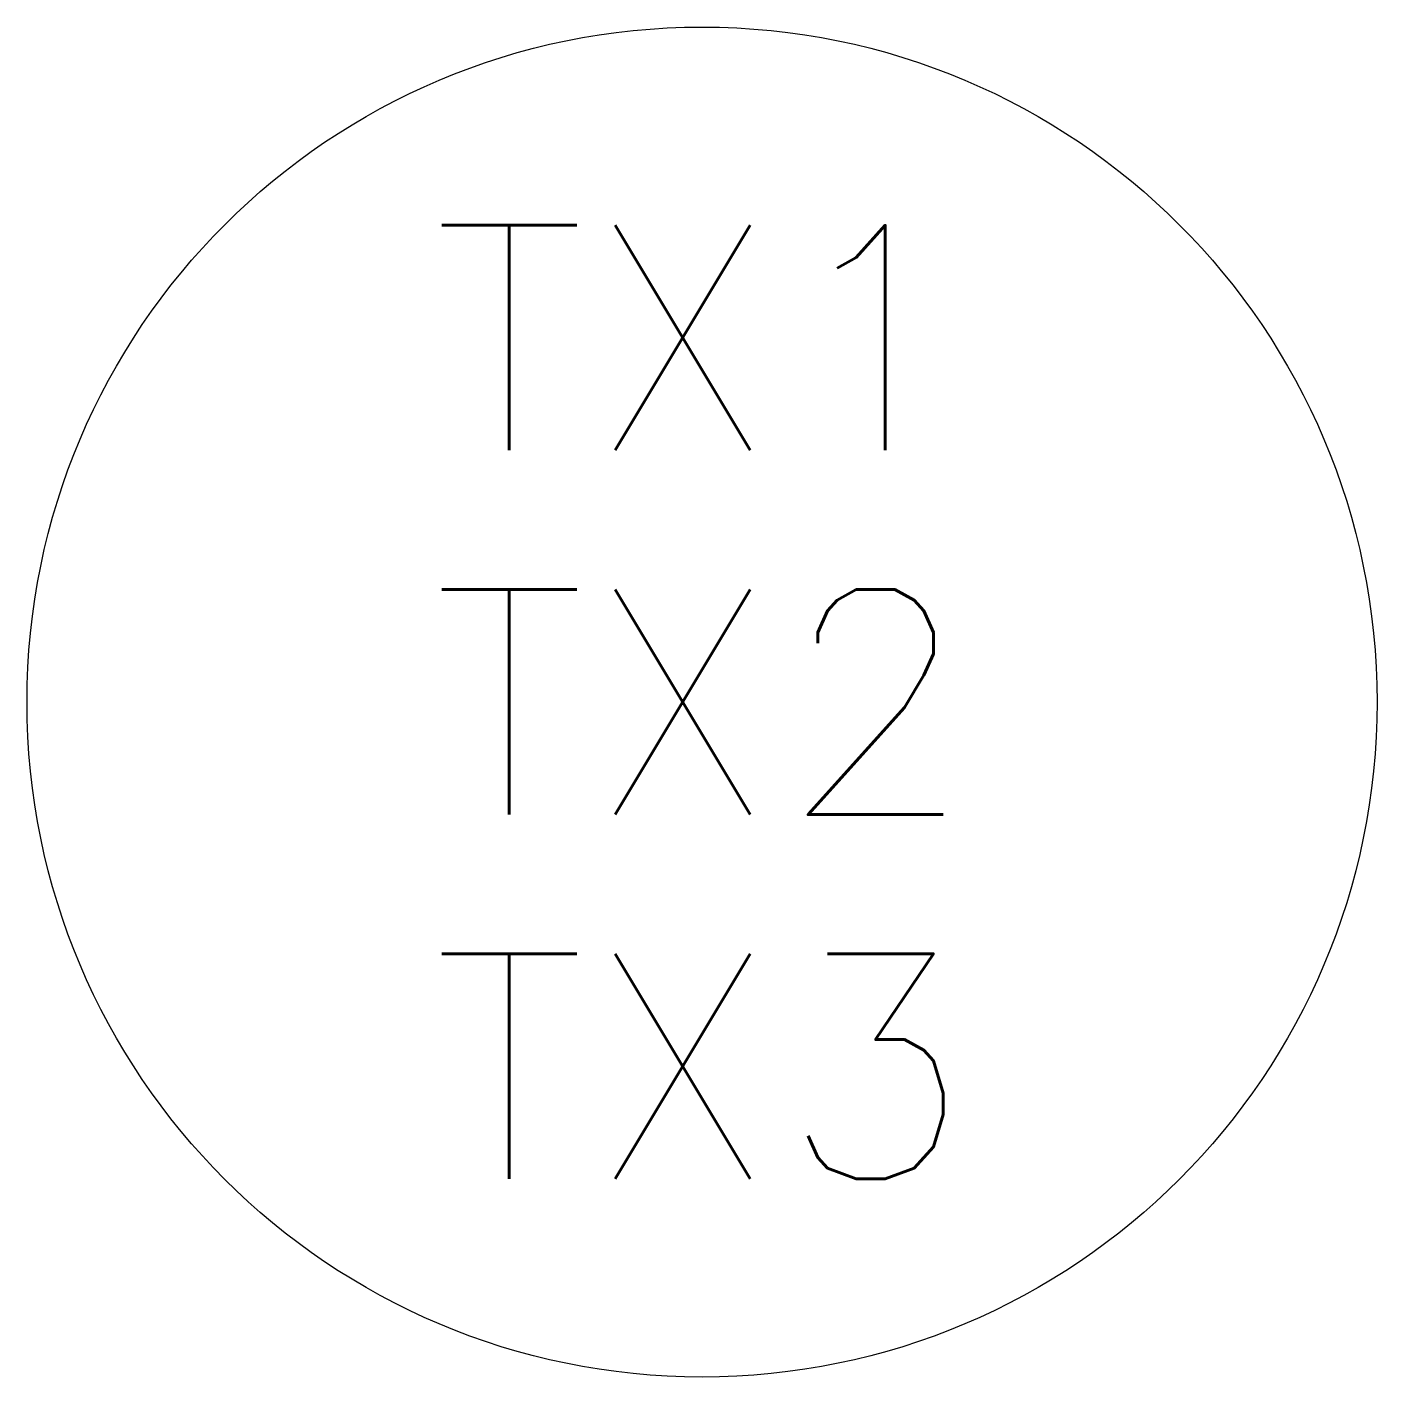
# Model space of a CAD drawing. Header units: millimetres. Extents: x -10186.93 to -10185.73, y 60.04 to 61.24.
import ezdxf
from ezdxf.enums import TextEntityAlignment as Align

# ---------------------------------------------------------------- set-up
doc = ezdxf.new("R2010")
doc.units = ezdxf.units.MM
doc.header["$LTSCALE"] = 10
doc.layers.add('Tub_símbolos', color=2, linetype='Continuous')
doc.styles.add('r80', font='romans.shx')

msp = doc.modelspace()

# ---------------------------------------------------------------- linework, layer by layer
at = {"layer": 'Tub_símbolos', "color": 1}
msp.add_circle((-10186.3304, 60.6355), 0.6, dxfattribs=at)

# ---------------------------------------------------------------- texts
at = {"layer": 'Tub_símbolos', "style": 'r80'}
for tag, p in [('TX1', (-10186.3304, 60.9593)), ('TX2', (-10186.3304, 60.6355)), ('TX3', (-10186.3304, 60.3117))]:
    msp.add_attdef(tag, text='', height=0.2, dxfattribs=at).set_placement(p, align=Align.MIDDLE)

doc.saveas('drawing.dxf')
